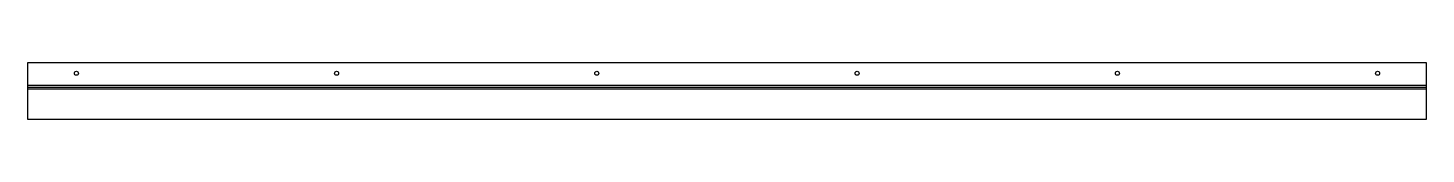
# Model space of a CAD drawing. Header units: millimetres. Extents: x 0 to 1155, y 0 to 47.
import ezdxf

# ---------------------------------------------------------------- set-up
doc = ezdxf.new("R2010")
doc.units = ezdxf.units.MM

msp = doc.modelspace()

# ---------------------------------------------------------------- linework, layer by layer
at = {"layer": 'BEND'}
msp.add_line((0, 26.7), (1154.9, 26.7), dxfattribs=at)
at = {"layer": 'CUT'}
msp.add_lwpolyline([(1154.9, 47.2), (1154.9, 0), (0, 0), (0, 47.2)], close=True, dxfattribs=at)
for centre in [(40, 38.2), (255, 38.2), (469.9, 38.2), (684.9, 38.2), (899.9, 38.2), (1114.9, 38.2)]:
    msp.add_circle(centre, 1.65, dxfattribs=at)
at = {"layer": 'MARK'}
for p, q in [((0, 28.4), (1154.9, 28.4)), ((1154.9, 25), (0, 25))]:
    msp.add_line(p, q, dxfattribs=at)

doc.saveas('drawing.dxf')
